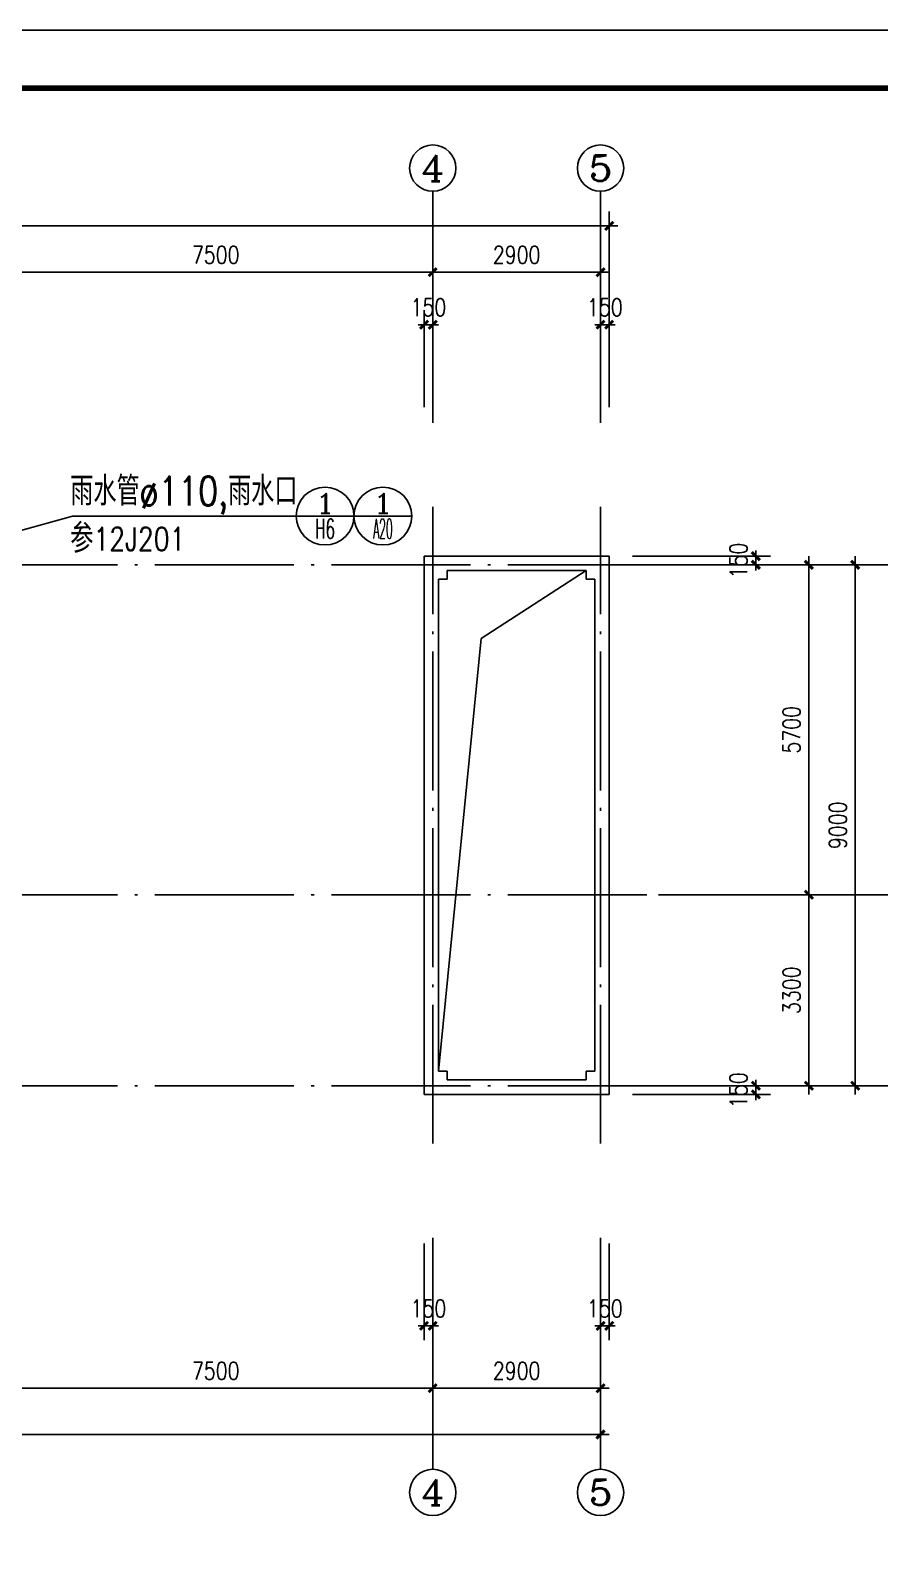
# Model space of a CAD drawing. Extents: x 458975 to 585950, y -118893 to 21149.
# Drawn here: x 551249 to 565930, y -54311 to -28226 of the extents above; entities that cross this region are included whole.
import ezdxf
from ezdxf.enums import TextEntityAlignment as Align

# ---------------------------------------------------------------- set-up
doc = ezdxf.new("R2010")
doc.units = 0
doc.header["$LTSCALE"] = 1000
doc.header["$MEASUREMENT"] = 0
doc.linetypes.add('ACAD_ISO04W100', pattern=[30.5, 24, -3, 0.5, -3])
doc.layers.get('0').update_dxf_attribs({"linetype": 'CONTINUOUS'})
doc.layers.get('DEFPOINTS').update_dxf_attribs({"linetype": 'CONTINUOUS'})
for name, color, linetype in [('AXIS', 3, 'CONTINUOUS'), ('AXIS_TEXT', 3, 'CONTINUOUS'), ('COLUMN', 7, 'CONTINUOUS'), ('DOTE', 1, 'ACAD_ISO04W100'), ('LEVL', 3, 'CONTINUOUS'), ('PUB_DIM', 3, 'CONTINUOUS'), ('PUB_SYMB', 3, 'CONTINUOUS'), ('PUB_SYMB_TEXT', 7, 'CONTINUOUS'), ('PUB_TITLE', 4, 'CONTINUOUS'), ('WALL', 151, 'CONTINUOUS')]:
    doc.layers.add(name, color=color, linetype=linetype)
doc.styles.add('-HZTXTSIMPLEX8', font='SIMPLEX8.shx', dxfattribs={"width": 0.8, "bigfont": 'HZTXT.shx'})
doc.styles.add('COMP', font='COMPLEX.shx', dxfattribs={"bigfont": 'hztxt'})
doc.styles.add('COMPLEX', font='COMPLEX.shx')
doc.styles.add('dim_font', font='SIMPLEX.shx', dxfattribs={"width": 0.8})
doc.dimstyles.new('DIMN', dxfattribs={"dimtxt": 300, "dimasz": 100, "dimexe": 250, "dimexo": 300, "dimgap": 0, "dimtad": 0, "dimdec": 0, "dimzin": 0, "dimdsep": 46, "dimtxsty": 'dim_font', "dimblk": 'ARCHTICK', "dimcen": 0.09, "dimdle": 150, "dimclrt": 7, "dimazin": 0, "dimtfac": 1, "dimtdec": 0, "dimtix": 1, "dimtmove": 2, "dimatfit": 3, "dimfxl": 1, "dimtvp": 1, "dimtolj": 1, "dimtzin": 0, "dimarcsym": 0})

# ---------------------------------------------------------------- blocks, each defined once
blk = doc.blocks.new('_axiso')
blk.add_circle((0, 0), 0.5)
at = {"layer": 'AXIS_TEXT', "style": 'COMPLEX', "width": 1.041667}
blk.add_attdef('A', text='', height=0.56, dxfattribs=at).set_placement((-0.25, -0.28), (0.25, -0.28), align=Align.FIT)
blk = doc.blocks.new('_archtick')
at = {"const_width": 0.5}
blk.add_lwpolyline([(-0.7, -0.7), (0.7, 0.7)], dxfattribs=at)
blk = doc.blocks.new('*D127')
at = {"layer": 'AXIS', "color": 0, "lineweight": -2, "transparency": 16777216}
for p, q in [((558205, -49391), (558205, -51941)), ((561105, -49391), (561105, -51941)), ((561255, -51691), (558055, -51691))]:
    blk.add_line(p, q, dxfattribs=at)
at = {"layer": 'DEFPOINTS', "color": 0, "transparency": 16777216}
for p in [(558205, -49091), (561105, -49091), (558205, -51691)]:
    blk.add_point(p, dxfattribs=at)
at = {"layer": 'AXIS', "color": 0, "lineweight": -2, "transparency": 16777216, "xscale": 100, "yscale": 100, "zscale": 100, "rotation": 180}
blk.add_blockref('_archtick', (558205, -51691), dxfattribs=at)
at = {"layer": 'AXIS', "color": 0, "lineweight": -2, "transparency": 16777216, "xscale": 100, "yscale": 100, "zscale": 100}
blk.add_blockref('_archtick', (561105, -51691), dxfattribs=at)
at = {"layer": 'AXIS', "color": 7, "transparency": 16777216, "insert": (559655, -51391), "char_height": 300, "attachment_point": 5, "style": 'dim_font'}
blk.add_mtext('\\A1;2900', dxfattribs=at)
blk = doc.blocks.new('*D128')
at = {"layer": 'AXIS', "color": 0, "lineweight": -2, "transparency": 16777216}
for p, q in [((550705, -49391), (550705, -51941)), ((558205, -49391), (558205, -51941)), ((558355, -51691), (550555, -51691))]:
    blk.add_line(p, q, dxfattribs=at)
at = {"layer": 'DEFPOINTS', "color": 0, "transparency": 16777216}
for p in [(550705, -49091), (558205, -49091), (550705, -51691)]:
    blk.add_point(p, dxfattribs=at)
at = {"layer": 'AXIS', "color": 0, "lineweight": -2, "transparency": 16777216, "xscale": 100, "yscale": 100, "zscale": 100, "rotation": 180}
blk.add_blockref('_archtick', (550705, -51691), dxfattribs=at)
at = {"layer": 'AXIS', "color": 0, "lineweight": -2, "transparency": 16777216, "xscale": 100, "yscale": 100, "zscale": 100}
blk.add_blockref('_archtick', (558205, -51691), dxfattribs=at)
at = {"layer": 'AXIS', "color": 7, "transparency": 16777216, "insert": (554455, -51391), "char_height": 300, "attachment_point": 5, "style": 'dim_font'}
blk.add_mtext('\\A1;7500', dxfattribs=at)
blk = doc.blocks.new('*D132')
at = {"layer": 'AXIS', "color": 0, "lineweight": -2, "transparency": 16777216}
for p, q in [((536005, -49391), (536005, -52741)), ((561105, -49391), (561105, -52741)), ((561255, -52491), (535855, -52491))]:
    blk.add_line(p, q, dxfattribs=at)
at = {"layer": 'DEFPOINTS', "color": 0, "transparency": 16777216}
for p in [(536005, -49091), (561105, -49091), (536005, -52491)]:
    blk.add_point(p, dxfattribs=at)
at = {"layer": 'AXIS', "color": 0, "lineweight": -2, "transparency": 16777216, "xscale": 100, "yscale": 100, "zscale": 100, "rotation": 180}
blk.add_blockref('_archtick', (536005, -52491), dxfattribs=at)
at = {"layer": 'AXIS', "color": 0, "lineweight": -2, "transparency": 16777216, "xscale": 100, "yscale": 100, "zscale": 100}
blk.add_blockref('_archtick', (561105, -52491), dxfattribs=at)
at = {"layer": 'AXIS', "color": 7, "transparency": 16777216, "insert": (548206, -52191), "char_height": 300, "attachment_point": 5, "style": 'dim_font'}
blk.add_mtext('\\A1;25100', dxfattribs=at)
blk = doc.blocks.new('*D133')
at = {"layer": 'AXIS', "color": 0, "lineweight": -2, "transparency": 16777216}
for p, q in [((558205, -34708), (558205, -32158)), ((561105, -34708), (561105, -32158)), ((561255, -32408), (558055, -32408))]:
    blk.add_line(p, q, dxfattribs=at)
at = {"layer": 'DEFPOINTS', "color": 0, "transparency": 16777216}
for p in [(558205, -32408), (558205, -35008), (561105, -35008)]:
    blk.add_point(p, dxfattribs=at)
at = {"layer": 'AXIS', "color": 0, "lineweight": -2, "transparency": 16777216, "xscale": 100, "yscale": 100, "zscale": 100, "rotation": 180}
blk.add_blockref('_archtick', (558205, -32408), dxfattribs=at)
at = {"layer": 'AXIS', "color": 0, "lineweight": -2, "transparency": 16777216, "xscale": 100, "yscale": 100, "zscale": 100}
blk.add_blockref('_archtick', (561105, -32408), dxfattribs=at)
at = {"layer": 'AXIS', "color": 7, "transparency": 16777216, "insert": (559655, -32108), "char_height": 300, "attachment_point": 5, "style": 'dim_font'}
blk.add_mtext('\\A1;2900', dxfattribs=at)
blk = doc.blocks.new('*D134')
at = {"layer": 'AXIS', "color": 0, "lineweight": -2, "transparency": 16777216}
for p, q in [((550705, -34708), (550705, -32158)), ((558205, -34708), (558205, -32158)), ((558355, -32408), (550555, -32408))]:
    blk.add_line(p, q, dxfattribs=at)
at = {"layer": 'DEFPOINTS', "color": 0, "transparency": 16777216}
for p in [(550705, -32408), (550705, -35008), (558205, -35008)]:
    blk.add_point(p, dxfattribs=at)
at = {"layer": 'AXIS', "color": 0, "lineweight": -2, "transparency": 16777216, "xscale": 100, "yscale": 100, "zscale": 100, "rotation": 180}
blk.add_blockref('_archtick', (550705, -32408), dxfattribs=at)
at = {"layer": 'AXIS', "color": 0, "lineweight": -2, "transparency": 16777216, "xscale": 100, "yscale": 100, "zscale": 100}
blk.add_blockref('_archtick', (558205, -32408), dxfattribs=at)
at = {"layer": 'AXIS', "color": 7, "transparency": 16777216, "insert": (554455, -32108), "char_height": 300, "attachment_point": 5, "style": 'dim_font'}
blk.add_mtext('\\A1;7500', dxfattribs=at)
blk = doc.blocks.new('*D138')
at = {"layer": 'AXIS', "color": 0, "lineweight": -2, "transparency": 16777216}
for p, q in [((535855, -34708), (535855, -31358)), ((561255, -34708), (561255, -31358)), ((561405, -31608), (535705, -31608))]:
    blk.add_line(p, q, dxfattribs=at)
at = {"layer": 'DEFPOINTS', "color": 0, "transparency": 16777216}
for p in [(535855, -31608), (535855, -35008), (561255, -35008)]:
    blk.add_point(p, dxfattribs=at)
at = {"layer": 'AXIS', "color": 0, "lineweight": -2, "transparency": 16777216, "xscale": 100, "yscale": 100, "zscale": 100, "rotation": 180}
blk.add_blockref('_archtick', (535855, -31608), dxfattribs=at)
at = {"layer": 'AXIS', "color": 0, "lineweight": -2, "transparency": 16777216, "xscale": 100, "yscale": 100, "zscale": 100}
blk.add_blockref('_archtick', (561255, -31608), dxfattribs=at)
at = {"layer": 'AXIS', "color": 7, "transparency": 16777216, "insert": (548555, -31308), "char_height": 300, "attachment_point": 5, "style": 'dim_font'}
blk.add_mtext('\\A1;25400', dxfattribs=at)
blk = doc.blocks.new('*D142')
at = {"layer": 'AXIS', "color": 0, "lineweight": -2, "transparency": 16777216}
for p, q in [((562405, -37465), (564955, -37465)), ((564705, -37315), (564705, -43315)), ((562405, -43165), (564955, -43165))]:
    blk.add_line(p, q, dxfattribs=at)
at = {"layer": 'DEFPOINTS', "color": 0, "transparency": 16777216}
for p in [(562105, -37465), (562105, -43165), (564705, -43165)]:
    blk.add_point(p, dxfattribs=at)
at = {"layer": 'AXIS', "color": 0, "lineweight": -2, "transparency": 16777216, "xscale": 100, "yscale": 100, "zscale": 100}
for p, rotation in [((564705, -37465), 90), ((564705, -43165), 270)]:
    blk.add_blockref('_archtick', p, dxfattribs=dict(at, rotation=rotation))
at = {"layer": 'AXIS', "color": 7, "transparency": 16777216, "insert": (564405, -40315), "char_height": 300, "attachment_point": 5, "rotation": 90, "style": 'dim_font'}
blk.add_mtext('\\A1;5700', dxfattribs=at)
blk = doc.blocks.new('*D143')
at = {"layer": 'AXIS', "color": 0, "lineweight": -2, "transparency": 16777216}
for p, q in [((564705, -43015), (564705, -46615)), ((562405, -43165), (564955, -43165)), ((562405, -46465), (564955, -46465))]:
    blk.add_line(p, q, dxfattribs=at)
at = {"layer": 'DEFPOINTS', "color": 0, "transparency": 16777216}
for p in [(562105, -43165), (562105, -46465), (564705, -46465)]:
    blk.add_point(p, dxfattribs=at)
at = {"layer": 'AXIS', "color": 0, "lineweight": -2, "transparency": 16777216, "xscale": 100, "yscale": 100, "zscale": 100}
for p, rotation in [((564705, -43165), 90), ((564705, -46465), 270)]:
    blk.add_blockref('_archtick', p, dxfattribs=dict(at, rotation=rotation))
at = {"layer": 'AXIS', "color": 7, "transparency": 16777216, "insert": (564405, -44815), "char_height": 300, "attachment_point": 5, "rotation": 90, "style": 'dim_font'}
blk.add_mtext('\\A1;3300', dxfattribs=at)
blk = doc.blocks.new('*D144')
at = {"layer": 'AXIS', "color": 0, "lineweight": -2, "transparency": 16777216}
for p, q in [((562405, -37465), (565755, -37465)), ((565505, -37315), (565505, -46615)), ((562405, -46465), (565755, -46465))]:
    blk.add_line(p, q, dxfattribs=at)
at = {"layer": 'DEFPOINTS', "color": 0, "transparency": 16777216}
for p in [(562105, -37465), (562105, -46465), (565505, -46465)]:
    blk.add_point(p, dxfattribs=at)
at = {"layer": 'AXIS', "color": 0, "lineweight": -2, "transparency": 16777216, "xscale": 100, "yscale": 100, "zscale": 100}
for p, rotation in [((565505, -37465), 90), ((565505, -46465), 270)]:
    blk.add_blockref('_archtick', p, dxfattribs=dict(at, rotation=rotation))
at = {"layer": 'AXIS', "color": 7, "transparency": 16777216, "insert": (565205, -41965), "char_height": 300, "attachment_point": 5, "rotation": 90, "style": 'dim_font'}
blk.add_mtext('\\A1;9000', dxfattribs=at)
blk = doc.blocks.new('*D156')
at = {"layer": 'DEFPOINTS', "color": 0, "transparency": 16777216}
for p in [(558205, -33315), (558055, -35040), (558205, -35040)]:
    blk.add_point(p, dxfattribs=at)
at = {"layer": 'PUB_DIM', "color": 0, "lineweight": -2, "transparency": 16777216}
for p, q in [((558055, -34740), (558055, -33065)), ((558205, -34740), (558205, -33065)), ((558055, -33315), (557955, -33315)), ((558055, -33315), (558205, -33315)), ((558205, -33315), (558305, -33315))]:
    blk.add_line(p, q, dxfattribs=at)
at = {"layer": 'PUB_DIM', "color": 0, "lineweight": -2, "transparency": 16777216, "xscale": 100, "yscale": 100, "zscale": 100}
blk.add_blockref('_archtick', (558055, -33315), dxfattribs=at)
at = {"layer": 'PUB_DIM', "color": 0, "lineweight": -2, "transparency": 16777216, "xscale": 100, "yscale": 100, "zscale": 100, "rotation": 180}
blk.add_blockref('_archtick', (558205, -33315), dxfattribs=at)
at = {"layer": 'PUB_DIM', "color": 7, "transparency": 16777216, "insert": (558130, -33015), "char_height": 300, "attachment_point": 5, "style": 'dim_font'}
blk.add_mtext('\\A1;150', dxfattribs=at)
blk = doc.blocks.new('*D157')
at = {"layer": 'DEFPOINTS', "color": 0, "transparency": 16777216}
for p in [(561105, -33315), (561105, -35040), (561255, -35040)]:
    blk.add_point(p, dxfattribs=at)
at = {"layer": 'PUB_DIM', "color": 0, "lineweight": -2, "transparency": 16777216}
for p, q in [((561105, -34740), (561105, -33065)), ((561255, -34740), (561255, -33065)), ((561105, -33315), (561005, -33315)), ((561255, -33315), (561105, -33315)), ((561255, -33315), (561355, -33315))]:
    blk.add_line(p, q, dxfattribs=at)
at = {"layer": 'PUB_DIM', "color": 0, "lineweight": -2, "transparency": 16777216, "xscale": 100, "yscale": 100, "zscale": 100}
blk.add_blockref('_archtick', (561105, -33315), dxfattribs=at)
at = {"layer": 'PUB_DIM', "color": 0, "lineweight": -2, "transparency": 16777216, "xscale": 100, "yscale": 100, "zscale": 100, "rotation": 180}
blk.add_blockref('_archtick', (561255, -33315), dxfattribs=at)
at = {"layer": 'PUB_DIM', "color": 7, "transparency": 16777216, "insert": (561180, -33015), "char_height": 300, "attachment_point": 5, "style": 'dim_font'}
blk.add_mtext('\\A1;150', dxfattribs=at)
blk = doc.blocks.new('*D158')
at = {"layer": 'DEFPOINTS', "color": 0, "transparency": 16777216}
for p in [(561355, -37315), (561355, -37465), (563789, -37465)]:
    blk.add_point(p, dxfattribs=at)
at = {"layer": 'PUB_DIM', "color": 0, "lineweight": -2, "transparency": 16777216}
for p, q in [((563789, -37315), (563789, -37215)), ((561655, -37315), (564039, -37315)), ((561655, -37465), (564039, -37465)), ((563789, -37315), (563789, -37465)), ((563789, -37465), (563789, -37565))]:
    blk.add_line(p, q, dxfattribs=at)
at = {"layer": 'PUB_DIM', "color": 0, "lineweight": -2, "transparency": 16777216, "xscale": 100, "yscale": 100, "zscale": 100}
for p, rotation in [((563789, -37315), 270), ((563789, -37465), 90)]:
    blk.add_blockref('_archtick', p, dxfattribs=dict(at, rotation=rotation))
at = {"layer": 'PUB_DIM', "color": 7, "transparency": 16777216, "insert": (563489, -37390), "char_height": 300, "attachment_point": 5, "rotation": 90, "style": 'dim_font'}
blk.add_mtext('\\A1;150', dxfattribs=at)
blk = doc.blocks.new('*D159')
at = {"layer": 'DEFPOINTS', "color": 0, "transparency": 16777216}
for p in [(561355, -46465), (561355, -46615), (563789, -46465)]:
    blk.add_point(p, dxfattribs=at)
at = {"layer": 'PUB_DIM', "color": 0, "lineweight": -2, "transparency": 16777216}
for p, q in [((563789, -46465), (563789, -46365)), ((561655, -46465), (564039, -46465)), ((561655, -46615), (564039, -46615)), ((563789, -46615), (563789, -46465)), ((563789, -46615), (563789, -46715))]:
    blk.add_line(p, q, dxfattribs=at)
at = {"layer": 'PUB_DIM', "color": 0, "lineweight": -2, "transparency": 16777216, "xscale": 100, "yscale": 100, "zscale": 100}
for p, rotation in [((563789, -46465), 270), ((563789, -46615), 90)]:
    blk.add_blockref('_archtick', p, dxfattribs=dict(at, rotation=rotation))
at = {"layer": 'PUB_DIM', "color": 7, "transparency": 16777216, "insert": (563489, -46540), "char_height": 300, "attachment_point": 5, "rotation": 90, "style": 'dim_font'}
blk.add_mtext('\\A1;150', dxfattribs=at)
blk = doc.blocks.new('*D160')
at = {"layer": 'DEFPOINTS', "color": 0, "transparency": 16777216}
for p in [(558055, -48889), (558205, -48889), (558205, -50614)]:
    blk.add_point(p, dxfattribs=at)
at = {"layer": 'PUB_DIM', "color": 0, "lineweight": -2, "transparency": 16777216}
for p, q in [((558055, -49189), (558055, -50864)), ((558205, -49189), (558205, -50864)), ((558055, -50614), (557955, -50614)), ((558055, -50614), (558205, -50614)), ((558205, -50614), (558305, -50614))]:
    blk.add_line(p, q, dxfattribs=at)
at = {"layer": 'PUB_DIM', "color": 0, "lineweight": -2, "transparency": 16777216, "xscale": 100, "yscale": 100, "zscale": 100}
blk.add_blockref('_archtick', (558055, -50614), dxfattribs=at)
at = {"layer": 'PUB_DIM', "color": 0, "lineweight": -2, "transparency": 16777216, "xscale": 100, "yscale": 100, "zscale": 100, "rotation": 180}
blk.add_blockref('_archtick', (558205, -50614), dxfattribs=at)
at = {"layer": 'PUB_DIM', "color": 7, "transparency": 16777216, "insert": (558130, -50314), "char_height": 300, "attachment_point": 5, "style": 'dim_font'}
blk.add_mtext('\\A1;150', dxfattribs=at)
blk = doc.blocks.new('*D161')
at = {"layer": 'DEFPOINTS', "color": 0, "transparency": 16777216}
for p in [(561105, -48889), (561255, -48889), (561105, -50614)]:
    blk.add_point(p, dxfattribs=at)
at = {"layer": 'PUB_DIM', "color": 0, "lineweight": -2, "transparency": 16777216}
for p, q in [((561105, -49189), (561105, -50864)), ((561255, -49189), (561255, -50864)), ((561105, -50614), (561005, -50614)), ((561255, -50614), (561105, -50614)), ((561255, -50614), (561355, -50614))]:
    blk.add_line(p, q, dxfattribs=at)
at = {"layer": 'PUB_DIM', "color": 0, "lineweight": -2, "transparency": 16777216, "xscale": 100, "yscale": 100, "zscale": 100}
blk.add_blockref('_archtick', (561105, -50614), dxfattribs=at)
at = {"layer": 'PUB_DIM', "color": 0, "lineweight": -2, "transparency": 16777216, "xscale": 100, "yscale": 100, "zscale": 100, "rotation": 180}
blk.add_blockref('_archtick', (561255, -50614), dxfattribs=at)
at = {"layer": 'PUB_DIM', "color": 7, "transparency": 16777216, "insert": (561180, -50314), "char_height": 300, "attachment_point": 5, "style": 'dim_font'}
blk.add_mtext('\\A1;150', dxfattribs=at)
blk = doc.blocks.new('_index')
blk.add_line((-0.5, 0), (0.5, 0))
blk.add_circle((0, 0), 0.5)
at = {"style": 'COMP'}
for tag, width, p, p2 in [('1', 2.333333, (-0.17, 0.05), (0.17, 0.05)), ('-', 1.166667, (-0.17, -0.39), (0.17, -0.39))]:
    blk.add_attdef(tag, text='', height=0.34, dxfattribs=dict(at, width=width)).set_placement(p, p2, align=Align.FIT)

msp = doc.modelspace()

# ---------------------------------------------------------------- linework, layer by layer
msp.add_lwpolyline([(560855.5, -37564.6), (559044, -38739.7), (558305.5, -46214.6)])
at = {"layer": 'AXIS'}
for p, q in [((558205.5, -31008.3), (558205.5, -35008.3)), ((561105.5, -31008.3), (561105.5, -35008.3)), ((566105.5, -37464.6), (562105.5, -37464.6)), ((566105.5, -43164.6), (562105.5, -43164.6)), ((566105.5, -46464.6), (562105.5, -46464.6)), ((558205.5, -53091), (558205.5, -49091)), ((561105.5, -53091), (561105.5, -49091))]:
    msp.add_line(p, q, dxfattribs=at)
at = {"layer": 'DOTE', "ltscale": 0.1}
for p, q in [((558205.5, -47464.6), (558205.5, -36464.6)), ((561105.5, -47464.6), (561105.5, -36464.6)), ((535105.5, -37464.6), (562105.5, -37464.6)), ((535105.5, -43164.6), (562105.5, -43164.6)), ((535105.5, -46464.6), (562105.5, -46464.6))]:
    msp.add_line(p, q, dxfattribs=at)
at = {"layer": 'LEVL'}
for p in [(550107.4, -37144.6), (555844.2, -36621.3)]:
    msp.add_line(p, (551978, -36621.3), dxfattribs=at)
at = {"layer": 'PUB_TITLE'}
msp.add_lwpolyline([(526549.5, -70226.1), (526549.5, -28226.1), (585949.5, -28226.1), (585949.5, -70226.1)], close=True, dxfattribs=at)
at = {"layer": 'PUB_TITLE', "const_width": 100}
msp.add_lwpolyline([(529049.5, -69226.1), (584949.5, -69226.1), (584949.5, -29226.1), (529049.5, -29226.1)], close=True, dxfattribs=at)
at = {"layer": 'WALL'}
for p, q in [((558055.5, -37314.6), (561255.5, -37314.6)), ((558055.5, -46614.6), (558055.5, -37314.6)), ((561255.5, -46614.6), (561255.5, -37314.6)), ((558305.5, -37714.6), (558305.5, -46214.6)), ((558305.5, -37714.6), (558455.5, -37714.6)), ((560855.5, -37564.6), (558455.5, -37564.6)), ((558455.5, -37714.6), (558455.5, -37564.6)), ((560855.5, -37564.6), (560855.5, -37714.6)), ((560855.5, -37714.6), (561005.5, -37714.6)), ((561005.5, -46214.6), (561005.5, -37714.6)), ((558455.5, -46214.6), (558305.5, -46214.6)), ((558455.5, -46364.6), (558455.5, -46214.6)), ((560855.5, -46364.6), (558455.5, -46364.6)), ((560855.5, -46364.6), (560855.5, -46214.6)), ((560855.5, -46214.6), (561005.5, -46214.6)), ((558055.5, -46614.6), (561255.5, -46614.6))]:
    msp.add_line(p, q, dxfattribs=at)

# ---------------------------------------------------------------- block references
at = {"layer": 'AXIS'}
ref = msp.add_blockref('_axiso', (558205.5, -30608.3), dxfattribs=dict(at, xscale=800, yscale=800, zscale=800))
ref.add_attrib('A', '4', dxfattribs={"layer": 'AXIS_TEXT', "height": 448, "style": 'COMPLEX', "width": 1.171875}).set_placement((558005.5, -30832.3), (558405.5, -30832.3), align=Align.FIT)
ref = msp.add_blockref('_axiso', (561105.5, -30608.3), dxfattribs=dict(at, xscale=800, yscale=800, zscale=800))
ref.add_attrib('A', '5', dxfattribs={"layer": 'AXIS_TEXT', "height": 448, "style": 'COMPLEX', "width": 1.339286}).set_placement((560905.5, -30832.3), (561305.5, -30832.3), align=Align.FIT)
ref = msp.add_blockref('_axiso', (558205.5, -53491), dxfattribs=dict(at, xscale=800, yscale=800, zscale=800))
ref.add_attrib('A', '4', dxfattribs={"layer": 'AXIS_TEXT', "height": 448, "style": 'COMPLEX', "width": 1.171875}).set_placement((558005.5, -53715), (558405.5, -53715), align=Align.FIT)
ref = msp.add_blockref('_axiso', (561105.5, -53491), dxfattribs=dict(at, xscale=800, yscale=800, zscale=800))
ref.add_attrib('A', '5', dxfattribs={"layer": 'AXIS_TEXT', "height": 448, "style": 'COMPLEX', "width": 1.339286}).set_placement((560905.5, -53715), (561305.5, -53715), align=Align.FIT)
at = {"layer": 'PUB_SYMB', "ltscale": 2}
ref = msp.add_blockref('_index', (556344.2, -36621.3), dxfattribs=dict(at, xscale=1000, yscale=1000, zscale=1000))
ref.add_attrib('1', '1', dxfattribs={"layer": 'PUB_SYMB_TEXT', "height": 340, "style": 'COMP', "width": 2.333333}).set_placement((556174.2, -36571.3), (556514.2, -36571.3), align=Align.FIT)
ref.add_attrib('-', 'H6', dxfattribs={"layer": 'PUB_SYMB_TEXT', "height": 340, "style": 'COMP', "width": 0.552632}).set_placement((556174.2, -37011.3), (556514.2, -37011.3), align=Align.FIT)
ref = msp.add_blockref('_index', (557344.2, -36621.3), dxfattribs=dict(at, xscale=1000, yscale=1000, zscale=1000))
ref.add_attrib('1', '1', dxfattribs={"layer": 'PUB_SYMB_TEXT', "height": 340, "style": 'COMP', "width": 2.333333}).set_placement((557174.2, -36571.3), (557514.2, -36571.3), align=Align.FIT)
ref.add_attrib('-', 'A20', dxfattribs={"layer": 'PUB_SYMB_TEXT', "height": 340, "style": 'COMP', "width": 0.381818}).set_placement((557174.2, -37011.3), (557514.2, -37011.3), align=Align.FIT)

# ---------------------------------------------------------------- texts
at = {"layer": 'COLUMN', "style": '-HZTXTSIMPLEX8', "width": 0.8}
for s, height, p in [('雨水管ø110,雨水口', 500, (551941.4, -36438.5)), ('参', 500, (551941.4, -37255.3)), ('12J201', 400, (552341.4, -37218.5))]:
    msp.add_text(s, height=height, dxfattribs=at).set_placement(p)

# ---------------------------------------------------------------- dimensions: what is measured, and where the dimension line sits
at = {"layer": 'AXIS'}
for base, p1, p2, angle, picture, middle in [((535855.5, -31608.3), (561255.5, -35008.3), (535855.5, -35008.3), 180, '*D138', (548555.5, -31308.3)), ((550705.5, -32408.3), (558205.5, -35008.3), (550705.5, -35008.3), 180, '*D134', (554455.5, -32108.3)), ((558205.5, -32408.3), (561105.5, -35008.3), (558205.5, -35008.3), 180, '*D133', (559655.5, -32108.3)), ((564705.5, -43164.6), (562105.5, -37464.6), (562105.5, -43164.6), 270, '*D142', (564405.5, -40314.6)), ((565505.5, -46464.6), (562105.5, -37464.6), (562105.5, -46464.6), 270, '*D144', (565205.5, -41964.6)), ((564705.5, -46464.6), (562105.5, -43164.6), (562105.5, -46464.6), 270, '*D143', (564405.5, -44814.6)), ((550705.5, -51691), (558205.5, -49091), (550705.5, -49091), 180, '*D128', (554455.5, -51391)), ((558205.5, -51691), (561105.5, -49091), (558205.5, -49091), 180, '*D127', (559655.5, -51391))]:
    dim = msp.add_linear_dim(base=base, p1=p1, p2=p2, angle=angle, dimstyle='DIMN', dxfattribs=at)
    dim.commit()
    dim.dimension.update_dxf_attribs({"geometry": picture, "text_midpoint": middle})
dim = msp.add_linear_dim(base=(536005.5, -52491), p1=(561105.5, -49091), p2=(536005.5, -49091), angle=180, dimstyle='DIMN', dxfattribs=at)
dim.commit()
dim.dimension.update_dxf_attribs({"geometry": '*D132', "text_midpoint": (548205.9, -52191), "dimtype": 160})
at = {"layer": 'PUB_DIM'}
for base, p1, p2, picture, middle in [((558205.5, -33315.1), (558055.5, -35039.8), (558205.5, -35039.8), '*D156', (558130.5, -33015.1)), ((558205.5, -50614.1), (558055.5, -48889.4), (558205.5, -48889.4), '*D160', (558130.5, -50314.1))]:
    dim = msp.add_linear_dim(base=base, p1=p1, p2=p2, dimstyle='DIMN', dxfattribs=at)
    dim.commit()
    dim.dimension.update_dxf_attribs({"geometry": picture, "text_midpoint": middle})
for base, p1, p2, angle, picture, middle in [((561105.5, -33315.1), (561255.5, -35039.8), (561105.5, -35039.8), 180, '*D157', (561180.5, -33015.1)), ((563788.7, -37464.6), (561355.5, -37314.6), (561355.5, -37464.6), 270, '*D158', (563488.7, -37389.6)), ((563788.7, -46464.6), (561355.5, -46614.6), (561355.5, -46464.6), 90, '*D159', (563488.7, -46539.6)), ((561105.5, -50614.1), (561255.5, -48889.4), (561105.5, -48889.4), 180, '*D161', (561180.5, -50314.1))]:
    dim = msp.add_linear_dim(base=base, p1=p1, p2=p2, angle=angle, dimstyle='DIMN', dxfattribs=at)
    dim.commit()
    dim.dimension.update_dxf_attribs({"geometry": picture, "text_midpoint": middle})

doc.saveas('drawing.dxf')
